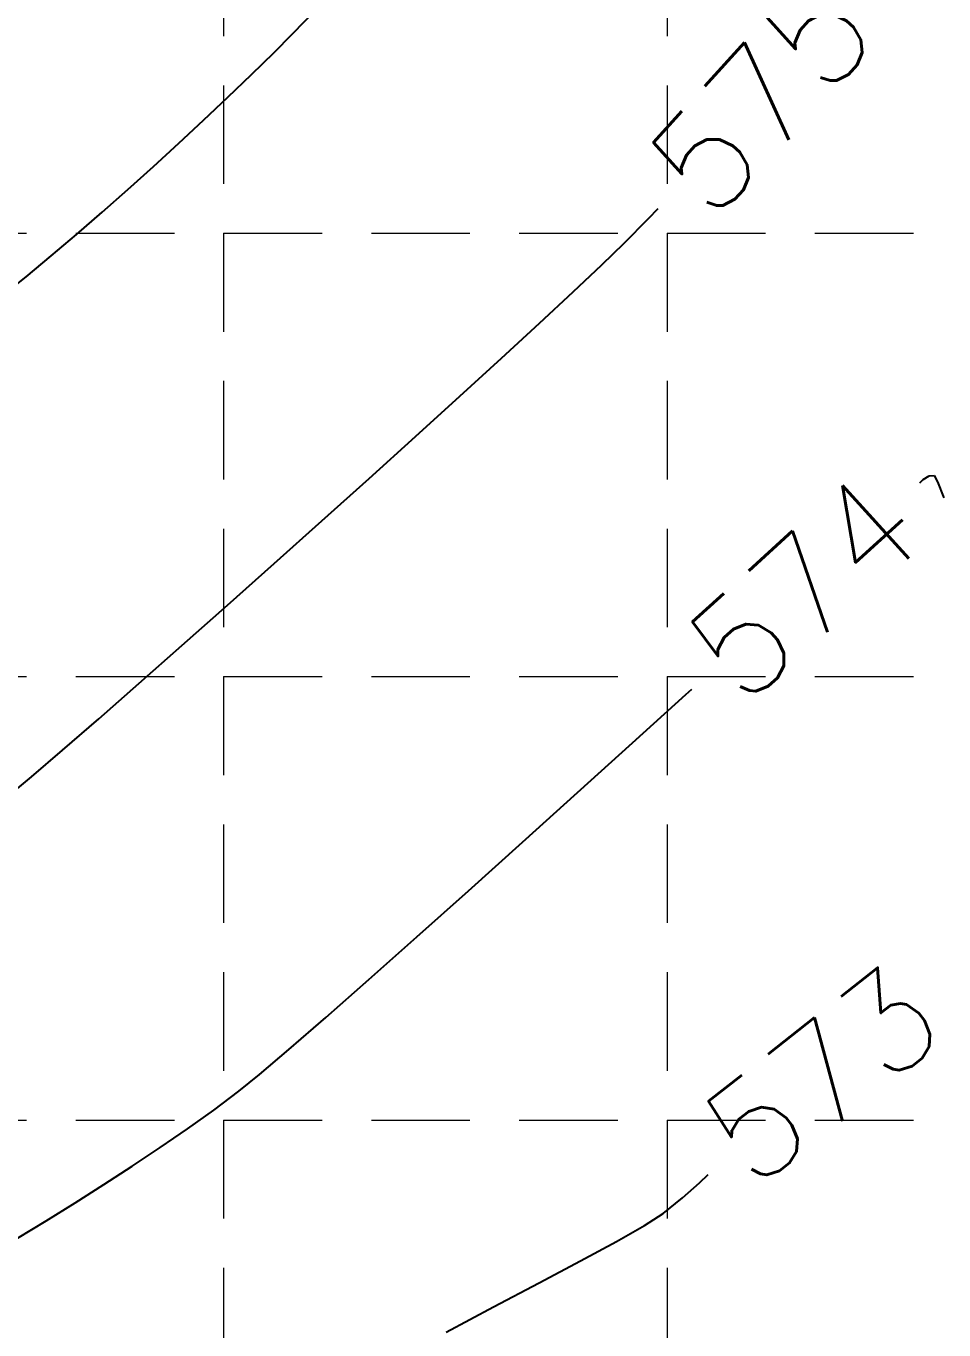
# Model space of a CAD drawing. Header units: inches. Extents: x 2547543 to 2548696, y 7125653 to 7126375.
# Drawn here: x 2548417.6 to 2548454.8, y 7125951.9 to 7126004.8 of the extents above; entities that cross this region are included whole.
import ezdxf

# ---------------------------------------------------------------- set-up
doc = ezdxf.new("R2010")
doc.units = ezdxf.units.IN
doc.header["$MEASUREMENT"] = 0
doc.linetypes.add('HIDDEN', pattern=[0.375, 0.25, -0.125])
for name, color, linetype in [('CONT-MJR', 6, 'Continuous'), ('CONT-MNR', 14, 'Continuous'), ('GRID', 254, 'HIDDEN')]:
    doc.layers.add(name, color=color, linetype=linetype)
doc.styles.add('L80', font='simplex', dxfattribs={"height": 3.2})

msp = doc.modelspace()

# ---------------------------------------------------------------- linework, layer by layer
at = {"layer": 'CONT-MJR', "color": 35, "extrusion": (0.7239638984843279, -0.6898378604363303, 0), "elevation": -3070801.897452819}
msp.add_lwpolyline([(6916976.892893656, 575), (6916977.462324181, 575)], dxfattribs=at)
at = {"layer": 'CONT-MJR', "color": 35, "elevation": 575}
for points in [[(2548441.843173159, 7125995.973228559), (2548442.82732828, 7125996.967867979)], [(2548438.403733611, 7125992.726661339), (2548439.773003482, 7125994.000441561)], [(2548431.487540885, 7125986.421849826), (2548433.364845741, 7125988.11897308)], [(2548425.735871806, 7125981.270531088), (2548427.639248762, 7125982.96736222)], [(2548423.891414464, 7125979.634330546), (2548425.735871806, 7125981.270531088)], [(2548417.778884334, 7125974.301166467), (2548419.049611667, 7125975.392178556)], [(2548416.736102392, 7125973.422118015), (2548417.778884334, 7125974.301166467)]]:
    msp.add_lwpolyline(points, dxfattribs=at)
at = {"layer": 'CONT-MJR', "color": 35, "extrusion": (-0.6944109923189675, 0.7195786084553841, 0), "elevation": 3358048.237089426}
msp.add_lwpolyline([(-6782172.902276511, 575.0000000000009), (-6782174.170270627, 575.0000000000009)], dxfattribs=at)
at = {"layer": 'CONT-MJR', "color": 35, "extrusion": (0.6862412452402904, -0.7273740119986798, 0), "elevation": -3434418.362333908}
msp.add_lwpolyline([(6743819.858464404, 575), (6743821.450146556, 575)], dxfattribs=at)
at = {"layer": 'CONT-MJR', "color": 35, "extrusion": (0.6775169214363485, -0.7355071863465462, 0), "elevation": -3514608.718544879}
msp.add_lwpolyline([(6702373.310961033, 575.0000000000009), (6702375.414252995, 575.0000000000009)], dxfattribs=at)
at = {"layer": 'CONT-MJR', "color": 35, "extrusion": (0.6747742794471034, -0.7380241674881943, 0), "elevation": -3539534.154196921}
msp.add_lwpolyline([(6689241.344397023, 575), (6689243.635511259, 575)], dxfattribs=at)
at = {"layer": 'CONT-MJR', "color": 35, "extrusion": (-0.6725403116930995, 0.7400604901950575, 0), "elevation": 3559738.090928928}
msp.add_lwpolyline([(-6678509.115872657, 575.0000000000009), (-6678511.549462704, 575.0000000000009)], dxfattribs=at)
at = {"layer": 'CONT-MJR', "color": 35, "extrusion": (-0.668851732907796, 0.7433958295459012, 0), "elevation": 3592905.770765369}
msp.add_lwpolyline([(-6660719.124178616, 575.0000000000009), (-6660721.706653034, 575.0000000000009)], dxfattribs=at)
at = {"layer": 'CONT-MJR', "color": 35, "extrusion": (-0.6671600766788346, 0.744914379030162, 0), "elevation": 3608037.997900477}
msp.add_lwpolyline([(-6652531.735311744, 575.0000000000009), (-6652534.324188353, 575.0000000000009)], dxfattribs=at)
at = {"layer": 'CONT-MJR', "color": 35, "extrusion": (0.6615390611281097, -0.7499107084191685, 0), "elevation": -3657966.487278618}
msp.add_lwpolyline([(6625201.906754476, 575), (6625204.242676014, 575)], dxfattribs=at)
at = {"layer": 'CONT-MJR', "color": 35, "extrusion": (0.6590514946493174, -0.7520978177075776, 0), "elevation": -3679891.149634616}
msp.add_lwpolyline([(6613047.079371435, 575.0000000000005), (6613049.240264091, 575.0000000000005)], dxfattribs=at)
at = {"layer": 'CONT-MJR', "color": 35, "extrusion": (0.6558591649541717, -0.7548832729274219, 0), "elevation": -3707875.637016407}
msp.add_lwpolyline([(6597395.183159649, 575.0000000000005), (6597397.123681614, 575.0000000000005)], dxfattribs=at)
at = {"layer": 'CONT-MNR', "color": 35}
for points, elevation in [([(2548428.365780834, 7126004.451325234), (2548429.385563206, 7126005.497051281)], 576), ([(2548426.710632182, 7126002.817216822), (2548427.629651255, 7126003.713062217)], 576), ([(2548420.657995757, 7125997.229902979), (2548421.699782777, 7125998.15225968)], 576), ([(2548419.617514248, 7125996.327018108), (2548420.657995757, 7125997.229902979)], 576), ([(2548416.566093737, 7125993.803452703), (2548417.565344142, 7125994.606967147)], 576), ([(2548454.427004103, 7125986.537414376), (2548454.561467367, 7125986.287493375)], 574), ([(2548444.340260945, 7125977.646497965), (2548444.587788503, 7125977.871252661)], 574), ([(2548439.946959115, 7125973.667744679), (2548442.173634516, 7125975.682252525)], 574), ([(2548435.521093834, 7125969.681325685), (2548437.712142851, 7125971.651320406)], 574), ([(2548431.477929977, 7125966.074008813), (2548433.425720173, 7125967.806106495)], 574), ([(2548429.729631356, 7125964.533378621), (2548431.477929977, 7125966.074008813)], 574), ([(2548428.232732419, 7125963.232561896), (2548429.729631356, 7125964.533378621)], 574), ([(2548427.039141277, 7125962.219904618), (2548428.232732419, 7125963.232561896)], 574), ([(2548424.113204865, 7125960.021165133), (2548425.180202289, 7125960.782696721)], 574), ([(2548420.720659772, 7125957.757379345), (2548421.874728681, 7125958.50614022)], 574), ([(2548444.211239341, 7125957.217455517), (2548444.898753115, 7125957.823934011)], 573), ([(2548417.223588878, 7125955.574497742), (2548418.386384946, 7125956.289191881)], 574), ([(2548440.07420141, 7125954.657899762), (2548441.529341926, 7125955.441603571)], 573), ([(2548436.539732301, 7125952.790997192), (2548438.384622152, 7125953.765848325)], 573)]:
    msp.add_lwpolyline(points, dxfattribs=dict(at, elevation=elevation))
at = {"layer": 'CONT-MNR', "color": 35, "extrusion": (0.7081292194347755, -0.7060828624054657, 0), "elevation": -3226933.031059992}
msp.add_lwpolyline([(6845532.522397393, 576.0000000000009), (6845533.564951488, 576.0000000000009)], dxfattribs=at)
at = {"layer": 'CONT-MNR', "color": 35, "extrusion": (0.6927288813603825, -0.7211980982567779, 0), "elevation": -3373890.895464064}
msp.add_lwpolyline([(6774307.133171824, 576), (6774308.457396247, 576)], dxfattribs=at)
at = {"layer": 'CONT-MNR', "color": 35, "extrusion": (-0.6873559562143183, 0.7263207207953661, 0), "elevation": 3424087.214231617}
msp.add_lwpolyline([(-6749072.925686813, 576), (-6749074.281586592, 576)], dxfattribs=at)
at = {"layer": 'CONT-MNR', "color": 35, "extrusion": (-0.6817962936906493, 0.7315420793841555, 0), "elevation": 3475463.002281626}
msp.add_lwpolyline([(-6722759.626283875, 576.0000000000009), (-6722761.004726762, 576.0000000000009)], dxfattribs=at)
at = {"layer": 'CONT-MNR', "color": 35, "extrusion": (-0.6759434356046444, 0.7369535072601189, 0), "elevation": 3528940.400102032}
msp.add_lwpolyline([(-6694841.378919926, 576), (-6694842.770786229, 576)], dxfattribs=at)
at = {"layer": 'CONT-MNR', "color": 35, "extrusion": (0.6696832734165328, -0.7426468294594123, 0), "elevation": -3585464.548553028}
msp.add_lwpolyline([(6664739.064434671, 576), (6664740.460621113, 576)], dxfattribs=at)
at = {"layer": 'CONT-MNR', "color": 35, "extrusion": (0.6470370729173333, -0.7624585406896363, 0), "elevation": -3784354.790576406}
msp.add_lwpolyline([(6553846.752916979, 576), (6553848.107688221, 576)], dxfattribs=at)
at = {"layer": 'CONT-MNR', "color": 35, "extrusion": (0.6375573750594988, -0.7704028774006764, 0), "elevation": -3865124.336032862}
msp.add_lwpolyline([(6506538.641465673, 576), (6506539.964426985, 576)], dxfattribs=at)
at = {"layer": 'CONT-MNR', "color": 35, "extrusion": (0.656275710427961, -0.7545211672990196, 0), "elevation": -3704219.106748764}
msp.add_lwpolyline([(6599474.048893413, 574), (6599474.240816047, 574)], dxfattribs=at)
at = {"layer": 'CONT-MNR', "color": 35, "extrusion": (0.5401944786750902, -0.8415402100963135, 0), "elevation": -4620143.296951858}
msp.add_lwpolyline([(5994044.991625269, 574), (5994045.268989927, 574)], dxfattribs=at)
at = {"layer": 'CONT-MNR', "color": 35, "extrusion": (0.08184303991297089, -0.9966452311719571, 0), "elevation": -6893507.242523921}
msp.add_lwpolyline([(3123117.139708335, 574), (3123117.352133601, 574)], dxfattribs=at)
at = {"layer": 'CONT-MNR', "color": 35, "extrusion": (0.9316983906437409, 0.3632328576434999, 0), "elevation": 4962783.376282459}
msp.add_lwpolyline([(5713587.522870539, 574), (5713586.813398668, 574)], dxfattribs=at)
at = {"layer": 'CONT-MNR', "color": 35, "extrusion": (0.6716583906599352, -0.7408609898328471, 0), "elevation": -3567674.828445137}
msp.add_lwpolyline([(6674262.749914205, 574), (6674265.674385136, 574)], dxfattribs=at)
at = {"layer": 'CONT-MNR', "color": 35, "extrusion": (0.6698983931058197, -0.7424527883402693, 0), "elevation": -3583503.193861782}
msp.add_lwpolyline([(6665771.64382912, 574), (6665774.653874068, 574)], dxfattribs=at)
at = {"layer": 'CONT-MNR', "color": 35, "extrusion": (-0.666876066833611, 0.7451686463375476, 0), "elevation": 3610558.524389747}
msp.add_lwpolyline([(-6651150.069044494, 574), (-6651152.880990049, 574)], dxfattribs=at)
at = {"layer": 'CONT-MNR', "color": 35, "extrusion": (0.6277765228516793, -0.7783936262304922, 0), "elevation": -3946960.907359734}
msp.add_lwpolyline([(6457190.07150697, 574.0000000000009), (6457191.148565171, 574.0000000000009)], dxfattribs=at)
at = {"layer": 'CONT-MNR', "color": 35, "extrusion": (-0.597802505718093, 0.8016434145910322, 0), "elevation": 4189024.575722774}
msp.add_lwpolyline([(-6302845.474832095, 574), (-6302846.747921514, 574)], dxfattribs=at)
at = {"layer": 'CONT-MNR', "color": 35, "extrusion": (0.5666005702035304, -0.8239925933192811, 0), "elevation": -4427799.722067077}
msp.add_lwpolyline([(6137454.264457632, 574.0000000000005), (6137455.605156792, 574.0000000000005)], dxfattribs=at)
at = {"layer": 'CONT-MNR', "color": 35, "extrusion": (-0.5544718364878769, 0.8322024889062524, 0), "elevation": 4517212.24762588}
msp.add_lwpolyline([(-6071946.326568322, 574), (-6071947.688917054, 574)], dxfattribs=at)
at = {"layer": 'CONT-MNR', "color": 35, "extrusion": (0.6883625124462769, -0.725366839232846, 0), "elevation": -3414679.569916992}
msp.add_lwpolyline([(6753799.652437039, 573), (6753800.138349457, 573)], dxfattribs=at)
at = {"layer": 'CONT-MNR', "color": 35, "extrusion": (0.5358302373454558, -0.8443257408999875, 0), "elevation": -4651108.683514128}
msp.add_lwpolyline([(5969999.468938193, 574.0000000000009), (5970000.849546209, 574.0000000000009)], dxfattribs=at)
at = {"layer": 'CONT-MNR', "color": 35, "extrusion": (0.6262092178075451, -0.779655061891387, 0), "elevation": -3959929.359264303}
msp.add_lwpolyline([(6449246.509391151, 573), (6449247.524513405, 573)], dxfattribs=at)
at = {"layer": 'CONT-MNR', "color": 35, "extrusion": (-0.528978140145295, 0.8486354501483101, 0), "elevation": 4699281.504873553}
msp.add_lwpolyline([(-5932153.289109411, 574.0000000000009), (-5932154.666134067, 574.0000000000009)], dxfattribs=at)
at = {"layer": 'CONT-MNR', "color": 35, "extrusion": (0.5478075271000202, -0.8366043947126747, 0), "elevation": -4565550.105094274}
msp.add_lwpolyline([(6035690.722820895, 573), (6035691.617961529, 573)], dxfattribs=at)
at = {"layer": 'CONT-MNR', "color": 35, "extrusion": (-0.4946923045966596, 0.8690681928208199, 0), "elevation": 4932246.804476111}
msp.add_lwpolyline([(-5739924.794274693, 573), (-5739926.107835163, 573)], dxfattribs=at)
at = {"layer": 'CONT-MNR', "color": 35, "extrusion": (0.4668933159275965, -0.8843136499806692, 0), "elevation": -5111729.336437427}
msp.add_lwpolyline([(5580679.032539724, 573.0000000000005), (5580680.943150578, 573.0000000000005)], dxfattribs=at)
at = {"layer": 'CONT-MNR', "color": 35, "extrusion": (0.473274664318928, -0.8809149176360939, 0), "elevation": -5071247.66808009}
msp.add_lwpolyline([(5617486.498841418, 573), (5617488.679610817, 573)], dxfattribs=at)
at = {"layer": 'GRID', "color": 252, "linetype": 'HIDDEN', "lineweight": 0, "ltscale": 16}
for p, q in [((2548425.583313589, 7126356.376313465), (2548425.583313589, 7125726.296813901)), ((2548443.583313589, 7126356.376313465), (2548443.583313589, 7125726.296813901)), ((2547561.583313602, 7125996.376313469), (2548677.583313586, 7125996.376313469)), ((2547561.583313602, 7125978.37631347), (2548677.583313586, 7125978.37631347)), ((2547561.583313602, 7125960.37631347), (2548677.583313586, 7125960.37631347))]:
    msp.add_line(p, q, dxfattribs=at)

# ---------------------------------------------------------------- texts
at = {"layer": 'CONT-MJR', "color": 35, "insert": (2548442.456935005, 7125999.425484518, 575), "char_height": 4, "width": 15.04761904761904, "attachment_point": 1, "rotation": 47.72449476063652, "style": 'L80'}
msp.add_mtext('\\Fsimplex.shx;\\W1.0000000000;\\T1.0000000000;\\o\\l575', dxfattribs=at)
at = {"layer": 'CONT-MNR', "color": 35, "char_height": 4, "attachment_point": 1, "style": 'L80'}
for s, insert, width, rotation in [('\\Fsimplex.shx;\\W1.0000000000;\\T1.0000000000;\\o\\l574', (2548443.983727995, 7125980.021717614, 574), 15.04761904761905, 42.28542977306021), ('\\Fsimplex.shx;\\W1.0000000000;\\T1.0000000000;\\o\\l573', (2548444.593327798, 7125960.60333311, 573), 15.04761904761904, 38.32436917689254)]:
    msp.add_mtext(s, dxfattribs=dict(at, insert=insert, width=width, rotation=rotation))

doc.saveas('drawing.dxf')
